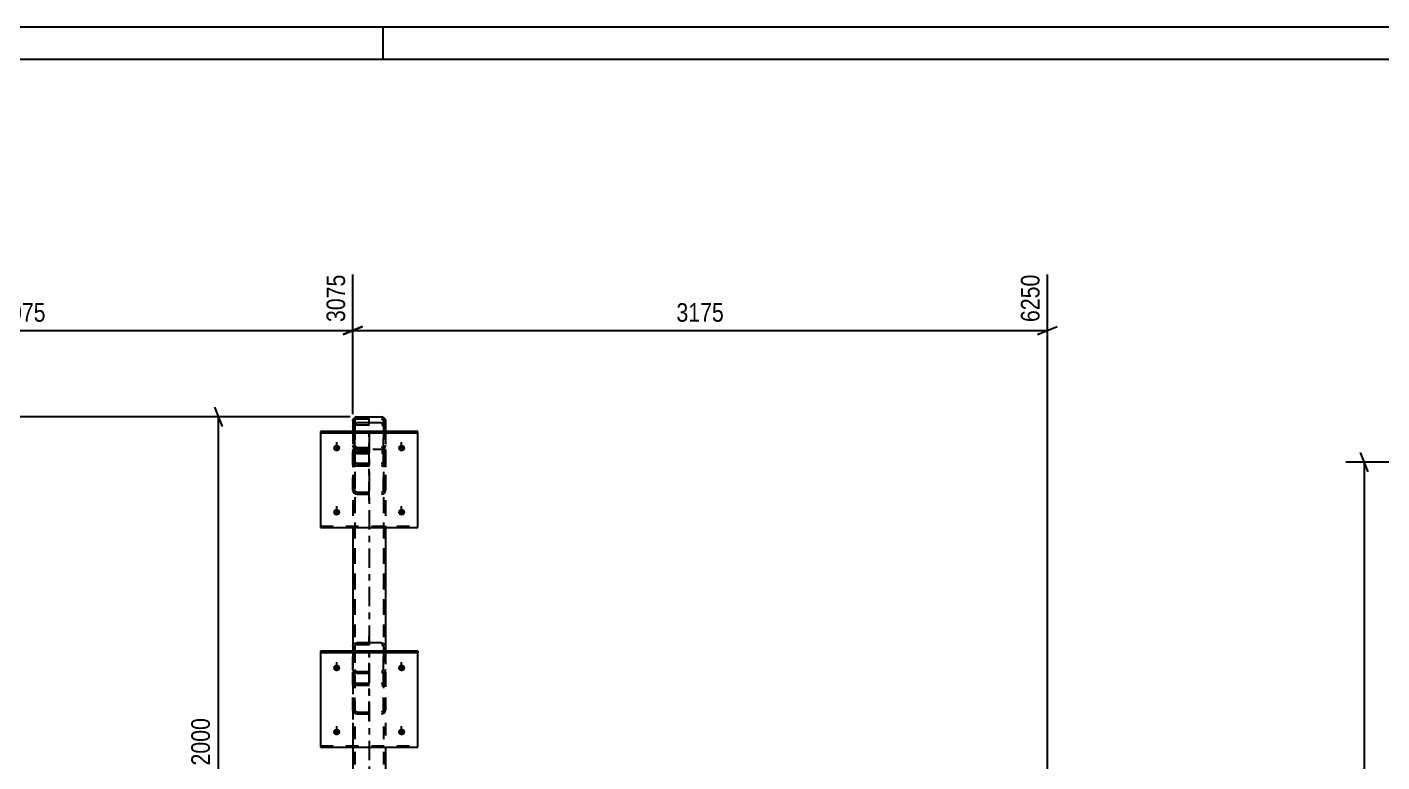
# Model space of a CAD drawing. Header units: millimetres. Extents: x -98 to 743, y -243 to 351.
# Drawn here: x 58.4 to 266.9, y 237.6 to 350.7 of the extents above; entities that cross this region are included whole.
import ezdxf

# ---------------------------------------------------------------- set-up
doc = ezdxf.new("R2010")
doc.units = ezdxf.units.MM
doc.linetypes.add('DXK_LINE_DOT2', pattern=[3.9198, 1.9599, -1.9599])
doc.linetypes.add('DXK_LINE_DOT3', pattern=[5.9187, 2.979, -0.9799, 0.9799, -0.9799])
doc.styles.add('Arial Narrow', font='ARIALN.TTF', dxfattribs={"height": 0.2})

# ---------------------------------------------------------------- blocks, each defined once
blk = doc.blocks.new('Unknown-389632146-1132')
at = {"color": 5, "linetype": 'Continuous'}
for p, q in [((743.19, 350.71), (-97.81, 350.71)), ((113.19, 345.71), (113.19, 350.71)), ((738.19, 345.71), (-92.81, 345.71))]:
    blk.add_line(p, q, dxfattribs=at)
blk = doc.blocks.new('Part-389632146-25813 - 25804')
at = {"color": 2, "linetype": 'Continuous'}
for p, q in [((108.57, 290.34), (108.53, 290.11)), ((108.7, 290.53), (108.57, 290.34)), ((108.9, 290.66), (108.7, 290.53)), ((109.13, 290.71), (108.9, 290.66)), ((109.13, 290.71), (112.93, 290.71)), ((113.16, 290.66), (112.93, 290.71)), ((113.35, 290.53), (113.16, 290.66)), ((113.48, 290.34), (113.35, 290.53)), ((113.53, 290.11), (113.48, 290.34))]:
    blk.add_line(p, q, dxfattribs=at)
at = {"color": 7, "linetype": 'DXK_LINE_DOT2'}
for p, q in [((108.53, 290.11), (108.53, 286.31)), ((108.83, 290.11), (108.85, 290.22)), ((108.83, 290.11), (108.83, 286.31)), ((108.85, 290.22), (108.92, 290.32)), ((108.92, 290.32), (109.01, 290.38)), ((109.01, 290.38), (109.13, 290.41)), ((109.13, 290.41), (112.93, 290.41)), ((112.93, 290.41), (113.04, 290.38)), ((113.04, 290.38), (113.14, 290.32)), ((113.14, 290.32), (113.21, 290.22)), ((113.21, 290.22), (113.23, 290.11)), ((113.23, 290.11), (113.23, 286.31)), ((113.53, 290.11), (113.53, 286.31)), ((108.53, 286.31), (108.57, 286.08)), ((108.57, 286.08), (108.7, 285.88)), ((108.7, 285.88), (108.9, 285.75)), ((108.85, 286.19), (108.83, 286.31)), ((108.92, 286.09), (108.85, 286.19)), ((108.9, 285.75), (109.13, 285.71)), ((109.01, 286.03), (108.92, 286.09)), ((109.13, 286.01), (109.01, 286.03)), ((109.13, 286.01), (112.93, 286.01)), ((109.13, 285.71), (112.93, 285.71)), ((113.04, 286.03), (112.93, 286.01)), ((112.93, 285.71), (113.16, 285.75)), ((113.14, 286.09), (113.04, 286.03)), ((113.21, 286.19), (113.14, 286.09)), ((113.16, 285.75), (113.35, 285.88)), ((113.23, 286.31), (113.21, 286.19)), ((113.35, 285.88), (113.48, 286.08)), ((113.48, 286.08), (113.53, 286.31))]:
    blk.add_line(p, q, dxfattribs=at)
at = {"color": 7, "linetype": 'DXK_LINE_DOT3'}
blk.add_line((111.03, 288.21), (111.03, 288.21), dxfattribs=at)
blk = doc.blocks.new('Part-389632146-25812 - 25804')
at = {"color": 2, "linetype": 'Continuous'}
for p, q in [((108.53, 290.11), (108.57, 290.34)), ((108.53, 290.11), (108.53, 289.21)), ((108.57, 290.34), (108.7, 290.53)), ((108.7, 290.53), (108.9, 290.66)), ((108.9, 290.66), (109.13, 290.71)), ((109.13, 290.71), (112.93, 290.71)), ((112.93, 290.71), (113.16, 290.66)), ((113.16, 290.66), (113.35, 290.53)), ((113.35, 290.53), (113.48, 290.34)), ((113.48, 290.34), (113.53, 290.11)), ((113.53, 290.11), (113.53, 289.21)), ((108.53, 273.69), (108.53, 255.38)), ((113.53, 273.69), (113.53, 255.38)), ((108.53, 239.86), (108.53, 226.02)), ((113.53, 239.86), (113.53, 226.02)), ((108.53, 190.71), (108.53, 215.79)), ((113.53, 190.71), (113.53, 215.79)), ((108.53, 190.71), (113.53, 190.71))]:
    blk.add_line(p, q, dxfattribs=at)
at = {"color": 7, "linetype": 'DXK_LINE_DOT2'}
for p, q in [((108.85, 290.22), (108.83, 290.11)), ((108.83, 290.11), (108.83, 190.71)), ((108.92, 290.32), (108.85, 290.22)), ((109.01, 290.38), (108.92, 290.32)), ((109.13, 290.41), (109.01, 290.38)), ((109.13, 290.41), (112.93, 290.41)), ((113.04, 290.38), (112.93, 290.41)), ((113.14, 290.32), (113.04, 290.38)), ((113.21, 290.22), (113.14, 290.32)), ((113.23, 290.11), (113.21, 290.22)), ((113.23, 290.11), (113.23, 190.71)), ((108.53, 289.21), (108.53, 239.86)), ((113.53, 289.21), (113.53, 273.69)), ((108.57, 286.08), (108.53, 286.31)), ((108.7, 285.88), (108.57, 286.08)), ((108.9, 285.75), (108.7, 285.88)), ((108.83, 286.31), (108.85, 286.19)), ((108.85, 286.19), (108.92, 286.09)), ((109.13, 285.71), (108.9, 285.75)), ((108.92, 286.09), (109.01, 286.03)), ((109.01, 286.03), (109.13, 286.01)), ((109.13, 286.01), (112.93, 286.01)), ((109.13, 285.71), (112.93, 285.71)), ((112.93, 286.01), (113.04, 286.03)), ((113.16, 285.75), (112.93, 285.71)), ((113.04, 286.03), (113.14, 286.09)), ((113.14, 286.09), (113.21, 286.19)), ((113.35, 285.88), (113.16, 285.75)), ((113.21, 286.19), (113.23, 286.31)), ((113.48, 286.08), (113.35, 285.88)), ((113.53, 286.31), (113.48, 286.08)), ((108.53, 255.38), (108.53, 239.86)), ((113.53, 255.38), (113.53, 239.86)), ((108.53, 226.02), (108.53, 215.79)), ((113.53, 226.02), (113.53, 215.79)), ((113.21, 190.71), (113.16, 190.71)), ((113.21, 190.71), (113.16, 190.71)), ((113.23, 190.71), (113.21, 190.71)), ((113.21, 190.71), (113.23, 190.71))]:
    blk.add_line(p, q, dxfattribs=at)
at = {"color": 7, "linetype": 'DXK_LINE_DOT3'}
blk.add_line((111.03, 288.21), (111.03, 190.71), dxfattribs=at)
blk = doc.blocks.new('Part-389632146-25814 - 25804')
at = {"color": 7, "linetype": 'DXK_LINE_DOT2'}
for p, q in [((113.53, 285.71), (108.53, 285.71)), ((108.53, 285.71), (108.53, 257.85)), ((108.83, 285.71), (108.83, 257.85)), ((113.23, 285.71), (113.23, 257.85)), ((113.53, 285.71), (113.53, 257.85)), ((108.53, 283.98), (108.57, 283.67)), ((108.57, 283.67), (108.7, 283.4)), ((108.85, 283.83), (108.83, 283.98)), ((108.92, 283.69), (108.85, 283.83)), ((109.01, 283.6), (108.92, 283.69)), ((113.14, 283.69), (113.04, 283.6)), ((113.21, 283.83), (113.14, 283.69)), ((113.23, 283.98), (113.21, 283.83)), ((113.35, 283.4), (113.48, 283.67)), ((113.48, 283.67), (113.53, 283.98)), ((108.7, 283.4), (108.9, 283.22)), ((108.9, 283.22), (109.13, 283.16)), ((109.13, 283.57), (109.01, 283.6)), ((109.13, 283.57), (112.93, 283.57)), ((109.13, 283.16), (112.93, 283.16)), ((113.04, 283.6), (112.93, 283.57)), ((112.93, 283.16), (113.16, 283.22)), ((113.16, 283.22), (113.35, 283.4))]:
    blk.add_line(p, q, dxfattribs=at)
blk = doc.blocks.new('Bolt-389632146-36393 - 25804')
at = {"linetype": 'Continuous'}
for points in [[(116.03, 252.6), (116.14, 252.58), (116.25, 252.55), (116.35, 252.5), (116.44, 252.42), (116.51, 252.34), (116.55, 252.24), (116.58, 252.13), (116.58, 252.02), (116.55, 251.92), (116.51, 251.82), (116.44, 251.73), (116.35, 251.66), (116.25, 251.61), (116.14, 251.57), (116.03, 251.56), (115.92, 251.57), (115.81, 251.61), (115.71, 251.66), (115.62, 251.73), (115.55, 251.82), (115.51, 251.92), (115.48, 252.02), (115.48, 252.13), (115.51, 252.24), (115.55, 252.34), (115.62, 252.42), (115.71, 252.5), (115.81, 252.55), (115.92, 252.58)], [(116.03, 242.73), (116.14, 242.72), (116.25, 242.68), (116.35, 242.63), (116.44, 242.56), (116.51, 242.47), (116.55, 242.37), (116.58, 242.27), (116.58, 242.16), (116.55, 242.05), (116.51, 241.95), (116.44, 241.87), (116.35, 241.79), (116.25, 241.74), (116.14, 241.71), (116.03, 241.7), (115.92, 241.71), (115.81, 241.74), (115.71, 241.79), (115.62, 241.87), (115.55, 241.95), (115.51, 242.05), (115.48, 242.16), (115.48, 242.27), (115.51, 242.37), (115.55, 242.47), (115.62, 242.56), (115.71, 242.63), (115.81, 242.68), (115.92, 242.72)]]:
    blk.add_hatch(color=1, dxfattribs=at).paths.add_polyline_path(points)
at = {"color": 1, "linetype": 'Continuous'}
for p, q in [((116.03, 251.65), (116.03, 252.98)), ((116.03, 241.78), (116.03, 243.12))]:
    blk.add_line(p, q, dxfattribs=at)
blk = doc.blocks.new('Part-389632146-36389 - 25804')
at = {"color": 7, "linetype": 'DXK_LINE_DOT3'}
blk.add_line((111.03, 277.76), (111.03, 290.84), dxfattribs=at)
at = {"color": 2, "linetype": 'Continuous'}
for p, q in [((108.53, 289.21), (108.57, 289.43)), ((108.53, 289.21), (108.53, 288.46)), ((108.57, 289.43), (108.7, 289.61)), ((108.7, 289.61), (108.9, 289.73)), ((108.9, 289.73), (109.13, 289.78)), ((112.93, 289.78), (109.13, 289.78)), ((112.93, 289.78), (113.16, 289.73)), ((113.16, 289.73), (113.35, 289.61)), ((113.35, 289.61), (113.48, 289.43)), ((113.48, 289.43), (113.53, 289.21)), ((113.53, 289.21), (113.53, 288.46))]:
    blk.add_line(p, q, dxfattribs=at)
at = {"color": 7, "linetype": 'DXK_LINE_DOT2'}
for p, q in [((108.53, 288.46), (108.53, 285.64)), ((108.53, 288.46), (108.53, 282.96)), ((108.85, 289.32), (108.83, 289.21)), ((108.83, 289.21), (108.83, 282.96)), ((108.83, 285.64), (108.83, 288.46)), ((108.92, 289.41), (108.85, 289.32)), ((109.01, 289.47), (108.92, 289.41)), ((109.13, 289.49), (109.01, 289.47)), ((109.13, 289.78), (109.13, 289.78)), ((109.13, 289.49), (112.93, 289.49)), ((112.93, 289.78), (112.93, 289.78)), ((113.04, 289.47), (112.93, 289.49)), ((113.14, 289.41), (113.04, 289.47)), ((113.21, 289.32), (113.14, 289.41)), ((113.23, 289.21), (113.21, 289.32)), ((113.23, 289.21), (113.23, 282.96)), ((113.23, 285.64), (113.23, 288.46)), ((113.53, 288.46), (113.53, 285.64)), ((113.53, 288.46), (113.53, 282.96)), ((108.53, 279.39), (108.53, 285.64)), ((108.57, 285.42), (108.53, 285.64)), ((108.7, 285.24), (108.57, 285.42)), ((108.9, 285.12), (108.7, 285.24)), ((108.83, 285.64), (108.83, 279.39)), ((108.83, 285.64), (108.85, 285.53)), ((108.85, 285.53), (108.92, 285.44)), ((109.13, 285.08), (108.9, 285.12)), ((108.92, 285.44), (109.01, 285.38)), ((109.01, 285.38), (109.13, 285.36)), ((109.13, 285.36), (112.93, 285.36)), ((109.13, 285.08), (112.93, 285.08)), ((112.93, 285.36), (113.04, 285.38)), ((113.16, 285.12), (112.93, 285.08)), ((113.04, 285.38), (113.14, 285.44)), ((113.14, 285.44), (113.21, 285.53)), ((113.35, 285.24), (113.16, 285.12)), ((113.21, 285.53), (113.23, 285.64)), ((113.23, 279.39), (113.23, 285.64)), ((113.48, 285.42), (113.35, 285.24)), ((113.53, 285.64), (113.48, 285.42)), ((113.53, 279.39), (113.53, 285.64)), ((108.57, 283.18), (108.53, 282.96)), ((108.53, 279.39), (108.53, 282.96)), ((108.7, 283.36), (108.57, 283.18)), ((108.9, 283.49), (108.7, 283.36)), ((108.83, 282.96), (108.85, 283.07)), ((108.83, 279.39), (108.83, 282.96)), ((108.85, 283.07), (108.92, 283.16)), ((109.13, 283.53), (108.9, 283.49)), ((108.92, 283.16), (109.01, 283.22)), ((109.01, 283.22), (109.13, 283.25)), ((109.13, 283.53), (112.93, 283.53)), ((109.13, 283.25), (112.93, 283.25)), ((113.16, 283.49), (112.93, 283.53)), ((112.93, 283.25), (113.04, 283.22)), ((113.04, 283.22), (113.14, 283.16)), ((113.14, 283.16), (113.21, 283.07)), ((113.35, 283.36), (113.16, 283.49)), ((113.21, 283.07), (113.23, 282.96)), ((113.23, 279.39), (113.23, 282.96)), ((113.48, 283.18), (113.35, 283.36)), ((113.53, 282.96), (113.48, 283.18)), ((113.53, 279.39), (113.53, 282.96)), ((108.53, 279.39), (108.57, 279.18)), ((108.57, 279.18), (108.7, 278.99)), ((108.7, 278.99), (108.9, 278.87)), ((108.85, 279.28), (108.83, 279.39)), ((108.92, 279.19), (108.85, 279.28)), ((108.9, 278.87), (109.13, 278.83)), ((109.01, 279.13), (108.92, 279.19)), ((109.13, 279.11), (109.01, 279.13)), ((109.13, 279.11), (112.93, 279.11)), ((109.13, 278.83), (112.93, 278.83)), ((113.04, 279.13), (112.93, 279.11)), ((112.93, 278.83), (113.16, 278.87)), ((113.14, 279.19), (113.04, 279.13)), ((113.21, 279.28), (113.14, 279.19)), ((113.16, 278.87), (113.35, 278.99)), ((113.23, 279.39), (113.21, 279.28)), ((113.35, 278.99), (113.48, 279.18)), ((113.48, 279.18), (113.53, 279.39))]:
    blk.add_line(p, q, dxfattribs=at)
blk = doc.blocks.new('Part-389632146-36387 - 25804')
at = {"color": 7, "linetype": 'DXK_LINE_DOT3'}
blk.add_line((111.03, 243.94), (111.03, 257.01), dxfattribs=at)
at = {"color": 2, "linetype": 'Continuous'}
for p, q in [((108.53, 255.38), (108.57, 255.6)), ((108.53, 255.38), (108.53, 254.63)), ((108.57, 255.6), (108.7, 255.78)), ((108.7, 255.78), (108.9, 255.9)), ((108.9, 255.9), (109.13, 255.95)), ((112.93, 255.95), (109.13, 255.95)), ((112.93, 255.95), (113.16, 255.9)), ((113.16, 255.9), (113.35, 255.78)), ((113.35, 255.78), (113.48, 255.6)), ((113.48, 255.6), (113.53, 255.38)), ((113.53, 255.38), (113.53, 254.63))]:
    blk.add_line(p, q, dxfattribs=at)
at = {"color": 7, "linetype": 'DXK_LINE_DOT2'}
for p, q in [((108.53, 251.81), (108.53, 255.38)), ((108.53, 254.63), (108.53, 249.14)), ((108.85, 255.49), (108.83, 255.38)), ((108.83, 249.14), (108.83, 255.38)), ((108.83, 255.38), (108.83, 251.81)), ((108.92, 255.58), (108.85, 255.49)), ((109.01, 255.64), (108.92, 255.58)), ((109.13, 255.66), (109.01, 255.64)), ((109.13, 255.95), (109.13, 255.95)), ((109.13, 255.66), (112.93, 255.66)), ((112.93, 255.95), (112.93, 255.95)), ((113.04, 255.64), (112.93, 255.66)), ((113.14, 255.58), (113.04, 255.64)), ((113.21, 255.49), (113.14, 255.58)), ((113.23, 255.38), (113.21, 255.49)), ((113.23, 255.38), (113.23, 249.14)), ((113.23, 251.81), (113.23, 254.63)), ((113.53, 254.63), (113.53, 251.81)), ((113.53, 254.63), (113.53, 249.14)), ((108.53, 245.56), (108.53, 251.81)), ((108.57, 251.6), (108.53, 251.81)), ((108.7, 251.41), (108.57, 251.6)), ((108.9, 251.29), (108.7, 251.41)), ((108.83, 245.56), (108.83, 251.81)), ((108.83, 251.81), (108.85, 251.7)), ((108.85, 251.7), (108.92, 251.61)), ((109.13, 251.25), (108.9, 251.29)), ((108.92, 251.61), (109.01, 251.55)), ((109.01, 251.55), (109.13, 251.53)), ((109.13, 251.53), (112.93, 251.53)), ((109.13, 251.25), (112.93, 251.25)), ((112.93, 251.53), (113.04, 251.55)), ((113.16, 251.29), (112.93, 251.25)), ((113.04, 251.55), (113.14, 251.61)), ((113.14, 251.61), (113.21, 251.7)), ((113.35, 251.41), (113.16, 251.29)), ((113.21, 251.7), (113.23, 251.81)), ((113.23, 245.56), (113.23, 251.81)), ((113.48, 251.6), (113.35, 251.41)), ((113.53, 251.81), (113.48, 251.6)), ((113.53, 245.56), (113.53, 251.81)), ((108.57, 249.35), (108.53, 249.14)), ((108.53, 245.56), (108.53, 249.14)), ((108.7, 249.53), (108.57, 249.35)), ((108.9, 249.66), (108.7, 249.53)), ((108.83, 249.14), (108.85, 249.24)), ((108.83, 245.56), (108.83, 249.14)), ((108.85, 249.24), (108.92, 249.33)), ((109.13, 249.7), (108.9, 249.66)), ((108.92, 249.33), (109.01, 249.4)), ((109.01, 249.4), (109.13, 249.42)), ((109.13, 249.7), (112.93, 249.7)), ((109.13, 249.42), (112.93, 249.42)), ((113.16, 249.66), (112.93, 249.7)), ((112.93, 249.42), (113.04, 249.4)), ((113.04, 249.4), (113.14, 249.33)), ((113.14, 249.33), (113.21, 249.24)), ((113.35, 249.53), (113.16, 249.66)), ((113.21, 249.24), (113.23, 249.14)), ((113.23, 245.56), (113.23, 249.14)), ((113.48, 249.35), (113.35, 249.53)), ((113.53, 249.14), (113.48, 249.35)), ((113.53, 245.56), (113.53, 249.14)), ((108.53, 245.56), (108.57, 245.35)), ((108.57, 245.35), (108.7, 245.16)), ((108.7, 245.16), (108.9, 245.04)), ((108.85, 245.46), (108.83, 245.56)), ((108.92, 245.36), (108.85, 245.46)), ((108.9, 245.04), (109.13, 245)), ((109.01, 245.3), (108.92, 245.36)), ((109.13, 245.28), (109.01, 245.3)), ((109.13, 245.28), (112.93, 245.28)), ((109.13, 245), (112.93, 245)), ((113.04, 245.3), (112.93, 245.28)), ((112.93, 245), (113.16, 245.04)), ((113.14, 245.36), (113.04, 245.3)), ((113.21, 245.46), (113.14, 245.36)), ((113.16, 245.04), (113.35, 245.16)), ((113.23, 245.56), (113.21, 245.46)), ((113.35, 245.16), (113.48, 245.35)), ((113.48, 245.35), (113.53, 245.56))]:
    blk.add_line(p, q, dxfattribs=at)
blk = doc.blocks.new('Part-389632146-36388 - 25804')
at = {"color": 2, "linetype": 'Continuous'}
for p, q in [((103.53, 254.63), (103.53, 254.43)), ((118.53, 254.63), (103.53, 254.63)), ((103.53, 254.43), (118.53, 254.43)), ((103.53, 254.43), (103.53, 239.86)), ((118.53, 254.43), (118.53, 254.63)), ((118.53, 239.86), (118.53, 254.43)), ((103.53, 239.86), (118.53, 239.86))]:
    blk.add_line(p, q, dxfattribs=at)
at = {"color": 7, "linetype": 'DXK_LINE_DOT2'}
for p, q in [((103.53, 254.63), (103.53, 254.43)), ((118.53, 254.63), (118.53, 254.43)), ((103.53, 240.07), (118.53, 240.07))]:
    blk.add_line(p, q, dxfattribs=at)
blk = doc.blocks.new('Part-389632146-36390 - 25804')
at = {"color": 2, "linetype": 'Continuous'}
for p, q in [((103.53, 288.46), (103.53, 288.26)), ((118.53, 288.46), (103.53, 288.46)), ((103.53, 288.26), (118.53, 288.26)), ((103.53, 288.26), (103.53, 273.69)), ((118.53, 288.26), (118.53, 288.46)), ((118.53, 273.69), (118.53, 288.26)), ((103.53, 273.69), (118.53, 273.69))]:
    blk.add_line(p, q, dxfattribs=at)
at = {"color": 7, "linetype": 'DXK_LINE_DOT2'}
blk.add_line((103.53, 273.9), (118.53, 273.9), dxfattribs=at)
blk = doc.blocks.new('Bolt-389632146-36392 - 25804')
at = {"linetype": 'Continuous'}
for points in [[(106.03, 252.6), (106.14, 252.58), (106.25, 252.55), (106.35, 252.5), (106.44, 252.42), (106.51, 252.34), (106.55, 252.24), (106.58, 252.13), (106.58, 252.02), (106.55, 251.92), (106.51, 251.82), (106.44, 251.73), (106.35, 251.66), (106.25, 251.61), (106.14, 251.57), (106.03, 251.56), (105.92, 251.57), (105.81, 251.61), (105.71, 251.66), (105.62, 251.73), (105.55, 251.82), (105.51, 251.92), (105.48, 252.02), (105.48, 252.13), (105.51, 252.24), (105.55, 252.34), (105.62, 252.42), (105.71, 252.5), (105.81, 252.55), (105.92, 252.58)], [(106.03, 242.73), (106.14, 242.72), (106.25, 242.68), (106.35, 242.63), (106.44, 242.56), (106.51, 242.47), (106.55, 242.37), (106.58, 242.27), (106.58, 242.16), (106.55, 242.05), (106.51, 241.95), (106.44, 241.87), (106.35, 241.79), (106.25, 241.74), (106.14, 241.71), (106.03, 241.7), (105.92, 241.71), (105.81, 241.74), (105.71, 241.79), (105.62, 241.87), (105.55, 241.95), (105.51, 242.05), (105.48, 242.16), (105.48, 242.27), (105.51, 242.37), (105.55, 242.47), (105.62, 242.56), (105.71, 242.63), (105.81, 242.68), (105.92, 242.72)]]:
    blk.add_hatch(color=1, dxfattribs=at).paths.add_polyline_path(points)
at = {"color": 1, "linetype": 'Continuous'}
for p, q in [((106.03, 251.65), (106.03, 252.98)), ((106.03, 241.78), (106.03, 243.12))]:
    blk.add_line(p, q, dxfattribs=at)
blk = doc.blocks.new('Bolt-389632146-36394 - 25804')
at = {"linetype": 'Continuous'}
for points in [[(106.03, 286.42), (106.14, 286.41), (106.25, 286.38), (106.35, 286.33), (106.44, 286.25), (106.51, 286.17), (106.55, 286.07), (106.58, 285.96), (106.58, 285.85), (106.55, 285.75), (106.51, 285.65), (106.44, 285.56), (106.35, 285.49), (106.25, 285.43), (106.14, 285.4), (106.03, 285.39), (105.92, 285.4), (105.81, 285.43), (105.71, 285.49), (105.62, 285.56), (105.55, 285.65), (105.51, 285.75), (105.48, 285.85), (105.48, 285.96), (105.51, 286.07), (105.55, 286.17), (105.62, 286.25), (105.71, 286.33), (105.81, 286.38), (105.92, 286.41)], [(106.03, 276.56), (106.14, 276.55), (106.25, 276.51), (106.35, 276.46), (106.44, 276.39), (106.51, 276.3), (106.55, 276.2), (106.58, 276.09), (106.58, 275.99), (106.55, 275.88), (106.51, 275.78), (106.44, 275.69), (106.35, 275.62), (106.25, 275.57), (106.14, 275.54), (106.03, 275.52), (105.92, 275.54), (105.81, 275.57), (105.71, 275.62), (105.62, 275.69), (105.55, 275.78), (105.51, 275.88), (105.48, 275.99), (105.48, 276.09), (105.51, 276.2), (105.55, 276.3), (105.62, 276.39), (105.71, 276.46), (105.81, 276.51), (105.92, 276.55)]]:
    blk.add_hatch(color=1, dxfattribs=at).paths.add_polyline_path(points)
at = {"color": 1, "linetype": 'Continuous'}
for p, q in [((106.03, 285.48), (106.03, 286.81)), ((106.03, 275.61), (106.03, 276.95))]:
    blk.add_line(p, q, dxfattribs=at)
blk = doc.blocks.new('Bolt-389632146-36395 - 25804')
at = {"linetype": 'Continuous'}
for points in [[(116.03, 286.42), (116.14, 286.41), (116.25, 286.38), (116.35, 286.33), (116.44, 286.25), (116.51, 286.17), (116.55, 286.07), (116.58, 285.96), (116.58, 285.85), (116.55, 285.75), (116.51, 285.65), (116.44, 285.56), (116.35, 285.49), (116.25, 285.43), (116.14, 285.4), (116.03, 285.39), (115.92, 285.4), (115.81, 285.43), (115.71, 285.49), (115.62, 285.56), (115.55, 285.65), (115.51, 285.75), (115.48, 285.85), (115.48, 285.96), (115.51, 286.07), (115.55, 286.17), (115.62, 286.25), (115.71, 286.33), (115.81, 286.38), (115.92, 286.41)], [(116.03, 276.56), (116.14, 276.55), (116.25, 276.51), (116.35, 276.46), (116.44, 276.39), (116.51, 276.3), (116.55, 276.2), (116.58, 276.09), (116.58, 275.99), (116.55, 275.88), (116.51, 275.78), (116.44, 275.69), (116.35, 275.62), (116.25, 275.57), (116.14, 275.54), (116.03, 275.52), (115.92, 275.54), (115.81, 275.57), (115.71, 275.62), (115.62, 275.69), (115.55, 275.78), (115.51, 275.88), (115.48, 275.99), (115.48, 276.09), (115.51, 276.2), (115.55, 276.3), (115.62, 276.39), (115.71, 276.46), (115.81, 276.51), (115.92, 276.55)]]:
    blk.add_hatch(color=1, dxfattribs=at).paths.add_polyline_path(points)
at = {"color": 1, "linetype": 'Continuous'}
for p, q in [((116.03, 285.48), (116.03, 286.81)), ((116.03, 275.61), (116.03, 276.95))]:
    blk.add_line(p, q, dxfattribs=at)
blk = doc.blocks.new('StraightDimension-389632146-26929 - 25116')
at = {"color": 7, "linetype": 'Continuous'}
for p, q in [((381.07, 283.75), (261.37, 283.75)), ((264.82, 282.25), (263.62, 285.25)), ((264.22, 156.82), (264.22, 283.75)), ((376.74, 156.82), (261.37, 156.82)), ((263.62, 158.32), (264.82, 155.32))]:
    blk.add_line(p, q, dxfattribs=at)
at = {"color": 0}
blk.add_wipeout([(263.47, 224.54), (259.27, 224.54), (259.27, 216.03), (263.47, 216.03)], dxfattribs=at)
at = {"color": 3, "style": 'Arial Narrow'}
blk.add_text('2539', height=2.863, rotation=90.0002, dxfattribs=at).set_placement((262.87, 216.63))
blk = doc.blocks.new('StraightDimension-389632146-27832 - 25804')
at = {"color": 7, "linetype": 'Continuous'}
for p, q in [((108.53, 291.11), (108.53, 312.62)), ((215.42, 191.71), (215.42, 312.62)), ((110.03, 304.61), (107.03, 303.41)), ((213.92, 303.41), (216.92, 304.61)), ((108.53, 304.01), (215.42, 304.01))]:
    blk.add_line(p, q, dxfattribs=at)
at = {"color": 0, "linetype": 'Continuous'}
blk.add_wipeout([(214.82, 313.22), (210.62, 313.22), (210.62, 304.71), (214.82, 304.71)], dxfattribs=at)
at = {"color": 0}
blk.add_wipeout([(166.23, 304.76), (166.23, 308.96), (157.72, 308.96), (157.72, 304.76)], dxfattribs=at)
at = {"color": 3, "linetype": 'Continuous', "style": 'Arial Narrow'}
blk.add_text('6250', height=2.863, rotation=90.0002, dxfattribs=at).set_placement((214.22, 305.31))
at = {"color": 3, "style": 'Arial Narrow'}
blk.add_text('3175', height=2.863, dxfattribs=at).set_placement((158.32, 305.36))
blk = doc.blocks.new('StraightDimension-389632146-27833 - 25804')
at = {"color": 7, "linetype": 'Continuous'}
for p, q in [((108.53, 291.11), (108.53, 312.62)), ((6.62, 191.71), (6.62, 307.13)), ((8.12, 304.61), (5.12, 303.41)), ((107.03, 303.41), (110.03, 304.61)), ((6.62, 304.01), (108.53, 304.01))]:
    blk.add_line(p, q, dxfattribs=at)
at = {"color": 0, "linetype": 'Continuous'}
for points in [[(107.93, 313.22), (103.73, 313.22), (103.73, 304.71), (107.93, 304.71)], [(6.02, 307.73), (1.82, 307.73), (1.82, 304.71), (6.02, 304.71)]]:
    blk.add_wipeout(points, dxfattribs=at)
at = {"color": 0}
blk.add_wipeout([(61.83, 304.76), (61.83, 308.96), (53.32, 308.96), (53.32, 304.76)], dxfattribs=at)
at = {"color": 3, "linetype": 'Continuous', "style": 'Arial Narrow'}
for s, height, p in [('3075', 2.863, (107.33, 305.31)), ('0', 2.86, (5.42, 305.31))]:
    blk.add_text(s, height=height, rotation=90.0002, dxfattribs=at).set_placement(p)
at = {"color": 3, "style": 'Arial Narrow'}
blk.add_text('3075', height=2.863, dxfattribs=at).set_placement((53.92, 305.36))
blk = doc.blocks.new('StraightDimension-389632146-32994 - 25804')
at = {"color": 7, "linetype": 'Continuous'}
for p, q in [((-22.88, 289.21), (-24.08, 292.21)), ((108.13, 290.71), (-26.33, 290.71)), ((-23.48, 148.99), (-23.48, 290.71)), ((-24.08, 150.49), (-22.88, 147.49)), ((101.9, 148.99), (-26.33, 148.99))]:
    blk.add_line(p, q, dxfattribs=at)
at = {"color": 0}
blk.add_wipeout([(-24.23, 224.11), (-28.43, 224.11), (-28.43, 215.59), (-24.23, 215.59)], dxfattribs=at)
at = {"color": 3, "style": 'Arial Narrow'}
blk.add_text('2834', height=2.863, rotation=90.0002, dxfattribs=at).set_placement((-24.83, 216.19))
blk = doc.blocks.new('StraightDimension-389632146-37730 - 25804')
at = {"color": 7, "linetype": 'Continuous'}
for p, q in [((88.46, 289.21), (87.26, 292.21)), ((108.13, 290.71), (85.01, 290.71)), ((87.86, 190.71), (87.86, 290.71)), ((87.26, 192.21), (88.46, 189.21)), ((107.53, 190.71), (85.01, 190.71))]:
    blk.add_line(p, q, dxfattribs=at)
at = {"color": 0}
blk.add_wipeout([(87.11, 244.96), (82.91, 244.96), (82.91, 236.45), (87.11, 236.45)], dxfattribs=at)
at = {"color": 3, "style": 'Arial Narrow'}
blk.add_text('2000', height=2.863, rotation=90.0002, dxfattribs=at).set_placement((86.51, 237.05))

msp = doc.modelspace()

# ---------------------------------------------------------------- block references
for name in ['Unknown-389632146-1132', 'Part-389632146-36389 - 25804', 'Part-389632146-25813 - 25804', 'Part-389632146-25812 - 25804', 'Part-389632146-36390 - 25804', 'Bolt-389632146-36394 - 25804', 'Part-389632146-25814 - 25804', 'Bolt-389632146-36395 - 25804', 'Part-389632146-36387 - 25804', 'Part-389632146-36388 - 25804', 'Bolt-389632146-36392 - 25804', 'Bolt-389632146-36393 - 25804']:
    msp.add_blockref(name, (0, 0))

# ---------------------------------------------------------------- next in the draw order: block references
for name in ['StraightDimension-389632146-27832 - 25804', 'StraightDimension-389632146-26929 - 25116']:
    msp.add_blockref(name, (0, 0))

# ---------------------------------------------------------------- next in the draw order: block references
msp.add_blockref('StraightDimension-389632146-27833 - 25804', (0, 0))

# ---------------------------------------------------------------- next in the draw order: block references
msp.add_blockref('StraightDimension-389632146-32994 - 25804', (0, 0))

# ---------------------------------------------------------------- next in the draw order: block references
msp.add_blockref('StraightDimension-389632146-37730 - 25804', (0, 0))

doc.saveas('drawing.dxf')
